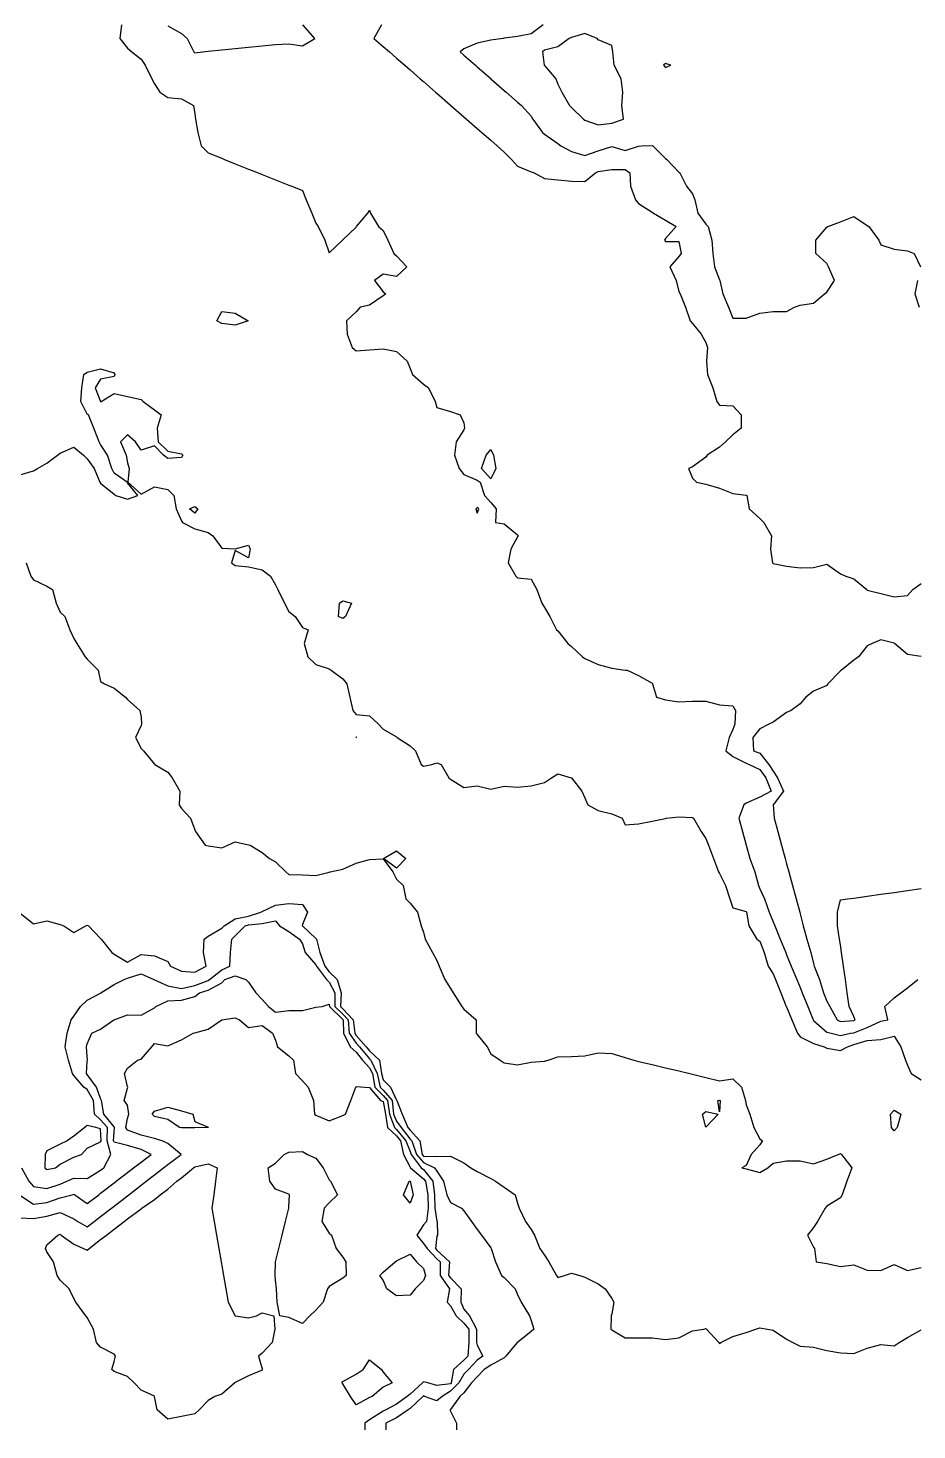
# Model space of a CAD drawing. Header units: metres. Extents: x 2681030 to 2681330, y 1246000 to 1246290.
# Drawn here: x 2681158.1 to 2681191.1, y 1246000 to 1246052.1 of the extents above; entities that cross this region are included whole.
import ezdxf

# ---------------------------------------------------------------- set-up
doc = ezdxf.new("R2010")
doc.units = ezdxf.units.M
doc.layers.add('BASIS_HOEHENLINIEN', color=8, linetype='Continuous')

msp = doc.modelspace()

# ---------------------------------------------------------------- linework, layer by layer
at = {"layer": 'BASIS_HOEHENLINIEN'}
for points in [[(2681161.522, 1246052.25, 444.5), (2681161.462, 1246051.75, 444.5), (2681161.75, 1246051.388, 444.5), (2681161.906, 1246051.25, 444.5), (2681162.25, 1246050.973, 444.5), (2681162.399, 1246050.75, 444.5), (2681162.653, 1246050.25, 444.5), (2681162.75, 1246050.066, 444.5), (2681162.954, 1246049.75, 444.5), (2681163.25, 1246049.546, 444.5), (2681163.75, 1246049.502, 444.5), (2681164.201, 1246049.25, 444.5), (2681164.25, 1246048.946, 444.5), (2681164.281, 1246048.75, 444.5), (2681164.361, 1246048.25, 444.5), (2681164.486, 1246047.75, 444.5), (2681164.75, 1246047.49, 444.5), (2681165.25, 1246047.29, 444.5), (2681165.351, 1246047.25, 444.5), (2681165.75, 1246047.091, 444.5), (2681166.25, 1246046.89, 444.5), (2681166.602, 1246046.75, 444.5), (2681166.75, 1246046.691, 444.5), (2681167.25, 1246046.491, 444.5), (2681167.75, 1246046.291, 444.5), (2681167.853, 1246046.25, 444.5), (2681168.25, 1246046.091, 444.5), (2681168.394, 1246045.75, 444.5), (2681168.6, 1246045.25, 444.5), (2681168.75, 1246044.879, 444.5), (2681168.83, 1246044.75, 444.5), (2681169.078, 1246044.25, 444.5), (2681169.25, 1246043.773, 444.5), (2681169.746, 1246044.25, 444.5), (2681169.75, 1246044.254, 444.5), (2681170.25, 1246044.734, 444.5), (2681170.266, 1246044.75, 444.5), (2681170.682, 1246045.25, 444.5), (2681170.75, 1246045.362, 444.5), (2681170.784, 1246045.25, 444.5), (2681171.079, 1246044.75, 444.5), (2681171.25, 1246044.608, 444.5), (2681171.426, 1246044.25, 444.5), (2681171.643, 1246043.75, 444.5), (2681171.75, 1246043.663, 444.5), (2681172.131, 1246043.25, 444.5), (2681171.75, 1246042.889, 444.5), (2681171.25, 1246042.98, 444.5), (2681170.936, 1246042.75, 444.5), (2681171.25, 1246042.319, 444.5), (2681171.357, 1246042.25, 444.5), (2681171.25, 1246042.174, 444.5), (2681170.75, 1246041.832, 444.5), (2681170.403, 1246041.75, 444.5), (2681170.25, 1246041.581, 444.5), (2681169.894, 1246041.25, 444.5), (2681169.92, 1246040.75, 444.5), (2681170.094, 1246040.25, 444.5), (2681170.25, 1246040.135, 444.5), (2681170.75, 1246040.163, 444.5), (2681171.25, 1246040.202, 444.5), (2681171.75, 1246040.101, 444.5), (2681172.142, 1246039.75, 444.5), (2681172.25, 1246039.475, 444.5), (2681172.342, 1246039.25, 444.5), (2681172.75, 1246038.897, 444.5), (2681172.932, 1246038.75, 444.5), (2681173.185, 1246038.25, 444.5), (2681173.25, 1246038.021, 444.5), (2681173.75, 1246037.874, 444.5), (2681174.115, 1246037.75, 444.5), (2681174.25, 1246037.45, 444.5), (2681174.274, 1246037.25, 444.5), (2681174.25, 1246037.196, 444.5), (2681173.971, 1246036.75, 444.5), (2681173.898, 1246036.25, 444.5), (2681174.08, 1246035.75, 444.5), (2681174.25, 1246035.531, 444.5), (2681174.75, 1246035.327, 444.5), (2681174.859, 1246035.25, 444.5), (2681175.021, 1246034.75, 444.5), (2681175.25, 1246034.496, 444.5), (2681175.458, 1246034.25, 444.5), (2681175.427, 1246033.75, 444.5), (2681175.75, 1246033.697, 444.5), (2681176.25, 1246033.285, 444.5), (2681176.284, 1246033.25, 444.5), (2681176.25, 1246033.21, 444.5), (2681175.994, 1246032.75, 444.5), (2681175.902, 1246032.25, 444.5), (2681176.184, 1246031.75, 444.5), (2681176.25, 1246031.689, 444.5), (2681176.75, 1246031.634, 444.5), (2681176.961, 1246031.25, 444.5), (2681177.154, 1246030.75, 444.5), (2681177.25, 1246030.588, 444.5), (2681177.446, 1246030.25, 444.5), (2681177.698, 1246029.75, 444.5), (2681177.75, 1246029.724, 444.5), (2681178.12, 1246029.25, 444.5), (2681178.25, 1246029.14, 444.5), (2681178.657, 1246028.75, 444.5), (2681178.75, 1246028.688, 444.5), (2681179.25, 1246028.471, 444.5), (2681179.75, 1246028.325, 444.5), (2681180.25, 1246028.256, 444.5), (2681180.328, 1246028.25, 444.5), (2681180.75, 1246028.063, 444.5), (2681181.25, 1246027.769, 444.5), (2681181.266, 1246027.75, 444.5), (2681181.41, 1246027.25, 444.5), (2681181.75, 1246027.158, 444.5), (2681182.25, 1246027.077, 444.5), (2681182.75, 1246027.108, 444.5), (2681183.25, 1246027.104, 444.5), (2681183.75, 1246026.966, 444.5), (2681184.25, 1246026.93, 444.5), (2681184.352, 1246026.75, 444.5), (2681184.32, 1246026.25, 444.5), (2681184.25, 1246026.053, 444.5), (2681184.111, 1246025.75, 444.5), (2681183.989, 1246025.25, 444.5), (2681184.25, 1246025.046, 444.5), (2681184.75, 1246024.801, 444.5), (2681184.856, 1246024.75, 444.5), (2681185.25, 1246024.565, 444.5), (2681185.479, 1246024.25, 444.5), (2681185.678, 1246023.75, 444.5), (2681185.25, 1246023.536, 444.5), (2681184.75, 1246023.311, 444.5), (2681184.656, 1246023.25, 444.5), (2681184.48, 1246022.75, 444.5), (2681184.615, 1246022.25, 444.5), (2681184.75, 1246021.75, 444.5), (2681184.75, 1246021.749, 444.5), (2681184.884, 1246021.25, 444.5), (2681185.069, 1246020.75, 444.5), (2681185.2, 1246020.25, 444.5), (2681185.25, 1246020.127, 444.5), (2681185.428, 1246019.75, 444.5), (2681185.608, 1246019.25, 444.5), (2681185.75, 1246018.901, 444.5), (2681185.814, 1246018.75, 444.5), (2681186.015, 1246018.25, 444.5), (2681186.219, 1246017.75, 444.5), (2681186.25, 1246017.675, 444.5), (2681186.423, 1246017.25, 444.5), (2681186.627, 1246016.75, 444.5), (2681186.75, 1246016.449, 444.5), (2681186.831, 1246016.25, 444.5), (2681187.035, 1246015.75, 444.5), (2681187.239, 1246015.25, 444.5), (2681187.25, 1246015.224, 444.5), (2681187.75, 1246014.799, 444.5), (2681187.901, 1246014.75, 444.5), (2681188.25, 1246014.665, 444.5), (2681188.626, 1246014.75, 444.5), (2681188.75, 1246014.774, 444.5), (2681189.25, 1246014.973, 444.5), (2681189.75, 1246015.203, 444.5), (2681190.008, 1246015.25, 444.5), (2681189.899, 1246015.75, 444.5), (2681190.25, 1246016.069, 444.5), (2681190.501, 1246016.25, 444.5), (2681190.75, 1246016.448, 444.5), (2681191.131, 1246016.75, 444.5)], [(2681163.25, 1246052.222, 444), (2681163.75, 1246051.938, 444), (2681163.967, 1246051.75, 444), (2681164.211, 1246051.25, 444), (2681164.25, 1246051.219, 444), (2681164.553, 1246051.25, 444), (2681164.75, 1246051.27, 444), (2681165.25, 1246051.321, 444), (2681165.75, 1246051.373, 444), (2681166.25, 1246051.424, 444), (2681166.75, 1246051.475, 444), (2681167.25, 1246051.527, 444), (2681167.75, 1246051.544, 444), (2681168.25, 1246051.477, 444), (2681168.716, 1246051.75, 444), (2681168.261, 1246052.25, 444)], [(2681171.187, 1246052.25, 444), (2681170.911, 1246051.75, 444), (2681171.25, 1246051.454, 444), (2681171.484, 1246051.25, 444), (2681171.75, 1246051.017, 444), (2681172.056, 1246050.75, 444), (2681172.25, 1246050.58, 444), (2681172.628, 1246050.25, 444), (2681172.75, 1246050.144, 444), (2681173.2, 1246049.75, 444), (2681173.25, 1246049.707, 444), (2681173.75, 1246049.27, 444), (2681173.773, 1246049.25, 444), (2681174.25, 1246048.833, 444), (2681174.345, 1246048.75, 444), (2681174.75, 1246048.396, 444), (2681174.917, 1246048.25, 444), (2681175.25, 1246047.959, 444), (2681175.489, 1246047.75, 444), (2681175.75, 1246047.522, 444), (2681176.024, 1246047.25, 444), (2681176.25, 1246046.996, 444), (2681176.75, 1246046.791, 444), (2681176.863, 1246046.75, 444), (2681177.25, 1246046.54, 444), (2681177.75, 1246046.485, 444), (2681178.25, 1246046.438, 444), (2681178.75, 1246046.434, 444), (2681179.146, 1246046.75, 444), (2681179.25, 1246046.798, 444), (2681179.75, 1246046.869, 444), (2681180.25, 1246046.871, 444), (2681180.423, 1246046.75, 444), (2681180.452, 1246046.25, 444), (2681180.627, 1246045.75, 444), (2681180.75, 1246045.607, 444), (2681181.25, 1246045.29, 444), (2681181.3, 1246045.25, 444), (2681181.75, 1246044.995, 444), (2681182.15, 1246044.75, 444), (2681181.75, 1246044.306, 444), (2681181.714, 1246044.25, 444), (2681181.75, 1246044.194, 444), (2681182.25, 1246044.201, 444), (2681182.327, 1246043.75, 444), (2681182.25, 1246043.637, 444), (2681181.906, 1246043.25, 444), (2681182.141, 1246042.75, 444), (2681182.25, 1246042.341, 444), (2681182.29, 1246042.25, 444), (2681182.487, 1246041.75, 444), (2681182.668, 1246041.25, 444), (2681182.75, 1246041.142, 444), (2681183.069, 1246040.75, 444), (2681183.25, 1246040.442, 444), (2681183.315, 1246040.25, 444), (2681183.269, 1246039.75, 444), (2681183.313, 1246039.25, 444), (2681183.506, 1246038.75, 444), (2681183.661, 1246038.25, 444), (2681183.75, 1246038.108, 444), (2681184.25, 1246038.091, 444), (2681184.566, 1246037.75, 444), (2681184.565, 1246037.25, 444), (2681184.25, 1246037.013, 444), (2681183.975, 1246036.75, 444), (2681183.75, 1246036.543, 444), (2681183.299, 1246036.25, 444), (2681183.25, 1246036.177, 444), (2681182.75, 1246035.813, 444), (2681182.608, 1246035.75, 444), (2681182.75, 1246035.397, 444), (2681182.9, 1246035.25, 444), (2681183.25, 1246035.171, 444), (2681183.75, 1246035.018, 444), (2681184.25, 1246034.821, 444), (2681184.75, 1246034.764, 444), (2681184.768, 1246034.75, 444), (2681184.863, 1246034.25, 444), (2681185.25, 1246033.894, 444), (2681185.403, 1246033.75, 444), (2681185.689, 1246033.25, 444), (2681185.653, 1246032.75, 444), (2681185.725, 1246032.25, 444), (2681185.75, 1246032.223, 444), (2681186.25, 1246032.119, 444), (2681186.75, 1246032.058, 444), (2681187.25, 1246032.073, 444), (2681187.75, 1246032.194, 444), (2681188.25, 1246031.835, 444), (2681188.449, 1246031.75, 444), (2681188.75, 1246031.646, 444), (2681189.234, 1246031.25, 444), (2681189.25, 1246031.235, 444), (2681189.75, 1246031.111, 444), (2681190.25, 1246030.98, 444), (2681190.75, 1246031.038, 444), (2681190.947, 1246031.25, 444), (2681191.25, 1246031.474, 444)], [(2681177.204, 1246052.25, 443.5), (2681176.75, 1246051.919, 443.5), (2681176.25, 1246051.821, 443.5), (2681175.75, 1246051.755, 443.5), (2681175.712, 1246051.75, 443.5), (2681175.25, 1246051.688, 443.5), (2681174.75, 1246051.577, 443.5), (2681174.25, 1246051.357, 443.5), (2681174.11, 1246051.25, 443.5), (2681174.25, 1246051.128, 443.5), (2681174.682, 1246050.75, 443.5), (2681174.75, 1246050.691, 443.5), (2681175.25, 1246050.254, 443.5), (2681175.254, 1246050.25, 443.5), (2681175.75, 1246049.817, 443.5), (2681175.827, 1246049.75, 443.5), (2681176.25, 1246049.38, 443.5), (2681176.393, 1246049.25, 443.5), (2681176.75, 1246048.861, 443.5), (2681176.814, 1246048.75, 443.5), (2681177.174, 1246048.25, 443.5), (2681177.25, 1246048.19, 443.5), (2681177.75, 1246047.847, 443.5), (2681177.851, 1246047.75, 443.5), (2681178.25, 1246047.541, 443.5), (2681178.75, 1246047.397, 443.5), (2681179.25, 1246047.564, 443.5), (2681179.75, 1246047.732, 443.5), (2681180.25, 1246047.584, 443.5), (2681180.75, 1246047.74, 443.5), (2681180.856, 1246047.75, 443.5), (2681181.25, 1246047.773, 443.5), (2681181.277, 1246047.75, 443.5), (2681181.75, 1246047.288, 443.5), (2681181.798, 1246047.25, 443.5), (2681182.25, 1246046.778, 443.5), (2681182.277, 1246046.75, 443.5), (2681182.533, 1246046.25, 443.5), (2681182.75, 1246045.969, 443.5), (2681182.836, 1246045.75, 443.5), (2681182.944, 1246045.25, 443.5), (2681183.25, 1246044.837, 443.5), (2681183.34, 1246044.75, 443.5), (2681183.472, 1246044.25, 443.5), (2681183.509, 1246043.75, 443.5), (2681183.572, 1246043.25, 443.5), (2681183.75, 1246042.766, 443.5), (2681183.768, 1246042.75, 443.5), (2681183.881, 1246042.25, 443.5), (2681184.092, 1246041.75, 443.5), (2681184.25, 1246041.351, 443.5), (2681184.75, 1246041.342, 443.5), (2681185.25, 1246041.537, 443.5), (2681185.75, 1246041.59, 443.5), (2681186.25, 1246041.597, 443.5), (2681186.539, 1246041.75, 443.5), (2681186.75, 1246041.833, 443.5), (2681187.25, 1246041.904, 443.5), (2681187.661, 1246042.25, 443.5), (2681187.75, 1246042.311, 443.5), (2681188.026, 1246042.75, 443.5), (2681187.809, 1246043.25, 443.5), (2681187.75, 1246043.377, 443.5), (2681187.335, 1246043.75, 443.5), (2681187.331, 1246044.25, 443.5), (2681187.75, 1246044.735, 443.5), (2681187.779, 1246044.75, 443.5), (2681188.25, 1246044.923, 443.5), (2681188.75, 1246045.131, 443.5), (2681189.25, 1246044.79, 443.5), (2681189.313, 1246044.75, 443.5), (2681189.684, 1246044.25, 443.5), (2681189.75, 1246044.068, 443.5), (2681190.25, 1246043.909, 443.5), (2681190.75, 1246043.85, 443.5), (2681190.992, 1246043.75, 443.5), (2681191.222, 1246043.25, 443.5)], [(2681179.75, 1246048.599, 443), (2681180.192, 1246048.75, 443), (2681180.121, 1246049.25, 443), (2681180.168, 1246049.75, 443), (2681180.101, 1246050.25, 443), (2681179.842, 1246050.75, 443), (2681179.788, 1246051.25, 443), (2681179.75, 1246051.486, 443), (2681179.25, 1246051.699, 443), (2681179.205, 1246051.75, 443), (2681178.75, 1246051.936, 443), (2681178.25, 1246051.777, 443), (2681178.164, 1246051.75, 443), (2681177.75, 1246051.436, 443), (2681177.25, 1246051.311, 443), (2681177.18, 1246051.25, 443), (2681177.243, 1246050.75, 443), (2681177.25, 1246050.742, 443), (2681177.677, 1246050.25, 443), (2681177.75, 1246050.053, 443), (2681177.896, 1246049.75, 443), (2681178.181, 1246049.25, 443), (2681178.25, 1246049.174, 443), (2681178.695, 1246048.75, 443), (2681178.75, 1246048.703, 443), (2681179.25, 1246048.534, 443), (2681179.75, 1246048.599, 443)], [(2681181.75, 1246050.665, 443), (2681181.944, 1246050.75, 443), (2681181.75, 1246050.816, 443), (2681181.679, 1246050.75, 443), (2681181.75, 1246050.665, 443)], [(2681191.115, 1246042.75, 443.5), (2681191.012, 1246042.25, 443.5), (2681191.173, 1246041.75, 443.5)], [(2681166.231, 1246041.25, 445), (2681165.75, 1246041.081, 445), (2681165.25, 1246041.151, 445), (2681165.067, 1246041.25, 445), (2681165.25, 1246041.598, 445), (2681165.75, 1246041.53, 445), (2681166.231, 1246041.25, 445)], [(2681157.75, 1246035.525, 445), (2681158.25, 1246035.667, 445), (2681158.401, 1246035.75, 445), (2681158.75, 1246035.959, 445), (2681159.143, 1246036.25, 445), (2681159.25, 1246036.321, 445), (2681159.75, 1246036.548, 445), (2681160.118, 1246036.25, 445), (2681160.25, 1246036.116, 445), (2681160.508, 1246035.75, 445), (2681160.716, 1246035.25, 445), (2681160.75, 1246035.205, 445), (2681161.25, 1246034.799, 445), (2681161.319, 1246034.75, 445), (2681161.75, 1246034.617, 445), (2681162.126, 1246034.75, 445), (2681161.75, 1246035.226, 445), (2681161.734, 1246035.25, 445), (2681161.25, 1246035.581, 445), (2681161.171, 1246035.75, 445), (2681161.001, 1246036.25, 445), (2681160.75, 1246036.65, 445), (2681160.699, 1246036.75, 445), (2681160.493, 1246037.25, 445), (2681160.303, 1246037.75, 445), (2681160.25, 1246037.777, 445), (2681160.014, 1246038.25, 445), (2681160.054, 1246038.75, 445), (2681160.122, 1246039.25, 445), (2681160.25, 1246039.341, 445), (2681160.75, 1246039.461, 445), (2681161.25, 1246039.309, 445), (2681161.272, 1246039.25, 445), (2681161.25, 1246039.173, 445), (2681160.75, 1246039.076, 445), (2681160.542, 1246038.75, 445), (2681160.743, 1246038.25, 445), (2681160.75, 1246038.236, 445), (2681160.767, 1246038.25, 445), (2681161.25, 1246038.54, 445), (2681161.75, 1246038.431, 445), (2681162.25, 1246038.325, 445), (2681162.327, 1246038.25, 445), (2681162.75, 1246037.942, 445), (2681162.994, 1246037.75, 445), (2681162.845, 1246037.25, 445), (2681162.893, 1246036.75, 445), (2681163.25, 1246036.402, 445), (2681163.75, 1246036.298, 445), (2681163.808, 1246036.25, 445), (2681163.75, 1246036.169, 445), (2681163.25, 1246036.126, 445), (2681163.086, 1246036.25, 445), (2681162.75, 1246036.596, 445), (2681162.25, 1246036.432, 445), (2681162.05, 1246036.75, 445), (2681161.75, 1246037.009, 445), (2681161.482, 1246036.75, 445), (2681161.697, 1246036.25, 445), (2681161.75, 1246035.97, 445), (2681161.813, 1246035.75, 445), (2681161.759, 1246035.25, 445), (2681162.25, 1246034.803, 445), (2681162.75, 1246035.068, 445), (2681163.25, 1246034.973, 445), (2681163.474, 1246034.75, 445), (2681163.551, 1246034.25, 445), (2681163.75, 1246033.813, 445), (2681163.793, 1246033.75, 445), (2681164.25, 1246033.511, 445), (2681164.75, 1246033.37, 445), (2681164.926, 1246033.25, 445), (2681165.25, 1246032.792, 445), (2681165.75, 1246032.765, 445), (2681166.25, 1246032.9, 445), (2681166.308, 1246032.75, 445), (2681166.25, 1246032.439, 445), (2681165.75, 1246032.71, 445), (2681165.618, 1246032.25, 445), (2681165.75, 1246032.153, 445), (2681166.25, 1246032.099, 445), (2681166.75, 1246031.987, 445), (2681167.069, 1246031.75, 445), (2681167.25, 1246031.429, 445), (2681167.331, 1246031.25, 445), (2681167.579, 1246030.75, 445), (2681167.75, 1246030.437, 445), (2681167.98, 1246030.25, 445), (2681168.25, 1246029.842, 445), (2681168.463, 1246029.75, 445), (2681168.312, 1246029.25, 445), (2681168.454, 1246028.75, 445), (2681168.75, 1246028.466, 445), (2681169.25, 1246028.308, 445), (2681169.322, 1246028.25, 445), (2681169.75, 1246027.928, 445), (2681169.901, 1246027.75, 445), (2681170.014, 1246027.25, 445), (2681170.123, 1246026.75, 445), (2681170.25, 1246026.602, 445), (2681170.75, 1246026.552, 445), (2681171.073, 1246026.25, 445), (2681171.25, 1246026.057, 445), (2681171.75, 1246025.779, 445), (2681171.776, 1246025.75, 445), (2681172.25, 1246025.437, 445), (2681172.455, 1246025.25, 445), (2681172.67, 1246024.75, 445), (2681172.75, 1246024.683, 445), (2681173.064, 1246024.75, 445), (2681173.25, 1246024.81, 445), (2681173.41, 1246024.75, 445), (2681173.694, 1246024.25, 445), (2681173.75, 1246024.199, 445), (2681174.25, 1246023.887, 445), (2681174.75, 1246023.953, 445), (2681175.25, 1246023.831, 445), (2681175.75, 1246023.942, 445), (2681176.25, 1246023.906, 445), (2681176.75, 1246023.953, 445), (2681177.25, 1246024.075, 445), (2681177.51, 1246024.25, 445), (2681177.75, 1246024.397, 445), (2681178.247, 1246024.25, 445), (2681178.25, 1246024.247, 445), (2681178.635, 1246023.75, 445), (2681178.75, 1246023.508, 445), (2681178.862, 1246023.25, 445), (2681179.25, 1246023.031, 445), (2681179.75, 1246022.917, 445), (2681180.136, 1246022.75, 445), (2681180.25, 1246022.507, 445), (2681180.75, 1246022.536, 445), (2681181.25, 1246022.64, 445), (2681181.75, 1246022.745, 445), (2681181.772, 1246022.75, 445), (2681182.25, 1246022.799, 445), (2681182.75, 1246022.774, 445), (2681182.788, 1246022.75, 445), (2681183.074, 1246022.25, 445), (2681183.25, 1246022.001, 445), (2681183.346, 1246021.75, 445), (2681183.537, 1246021.25, 445), (2681183.722, 1246020.75, 445), (2681183.75, 1246020.695, 445), (2681183.976, 1246020.25, 445), (2681184.137, 1246019.75, 445), (2681184.25, 1246019.417, 445), (2681184.75, 1246019.286, 445), (2681184.762, 1246019.25, 445), (2681184.849, 1246018.75, 445), (2681185.145, 1246018.25, 445), (2681185.25, 1246018.176, 445), (2681185.414, 1246017.75, 445), (2681185.565, 1246017.25, 445), (2681185.75, 1246016.957, 445), (2681185.835, 1246016.75, 445), (2681186.038, 1246016.25, 445), (2681186.239, 1246015.75, 445), (2681186.25, 1246015.731, 445), (2681186.446, 1246015.25, 445), (2681186.65, 1246014.75, 445), (2681186.75, 1246014.621, 445), (2681187.25, 1246014.373, 445), (2681187.643, 1246014.25, 445), (2681187.75, 1246014.202, 445), (2681188.25, 1246014.117, 445), (2681188.508, 1246014.25, 445), (2681188.75, 1246014.337, 445), (2681189.25, 1246014.478, 445), (2681189.75, 1246014.52, 445), (2681190.25, 1246014.642, 445), (2681190.493, 1246014.25, 445), (2681190.666, 1246013.75, 445), (2681190.75, 1246013.564, 445), (2681190.881, 1246013.25, 445), (2681191.25, 1246013.022, 445)], [(2681175.442, 1246035.75, 444.5), (2681175.25, 1246035.367, 444.5), (2681174.909, 1246035.75, 444.5), (2681175.079, 1246036.25, 444.5), (2681175.25, 1246036.463, 444.5), (2681175.356, 1246036.25, 444.5), (2681175.442, 1246035.75, 444.5)], [(2681164.366, 1246034.25, 445), (2681164.25, 1246034.097, 445), (2681164.049, 1246034.25, 445), (2681164.25, 1246034.347, 445), (2681164.366, 1246034.25, 445)], [(2681174.75, 1246034.093, 444.5), (2681174.809, 1246034.25, 444.5), (2681174.75, 1246034.299, 444.5), (2681174.693, 1246034.25, 444.5), (2681174.75, 1246034.093, 444.5)], [(2681157.985, 1246032.25, 445.5), (2681158.148, 1246031.75, 445.5), (2681158.25, 1246031.617, 445.5), (2681158.75, 1246031.384, 445.5), (2681158.963, 1246031.25, 445.5), (2681159.101, 1246030.75, 445.5), (2681159.25, 1246030.416, 445.5), (2681159.423, 1246030.25, 445.5), (2681159.601, 1246029.75, 445.5), (2681159.75, 1246029.431, 445.5), (2681159.87, 1246029.25, 445.5), (2681160.168, 1246028.75, 445.5), (2681160.25, 1246028.66, 445.5), (2681160.656, 1246028.25, 445.5), (2681160.75, 1246027.832, 445.5), (2681160.897, 1246027.75, 445.5), (2681161.25, 1246027.58, 445.5), (2681161.671, 1246027.25, 445.5), (2681161.75, 1246027.164, 445.5), (2681162.21, 1246026.75, 445.5), (2681162.25, 1246026.505, 445.5), (2681162.268, 1246026.25, 445.5), (2681162.25, 1246026.192, 445.5), (2681162.04, 1246025.75, 445.5), (2681162.25, 1246025.344, 445.5), (2681162.341, 1246025.25, 445.5), (2681162.75, 1246024.758, 445.5), (2681162.761, 1246024.75, 445.5), (2681163.25, 1246024.464, 445.5), (2681163.403, 1246024.25, 445.5), (2681163.695, 1246023.75, 445.5), (2681163.667, 1246023.25, 445.5), (2681163.75, 1246023.111, 445.5), (2681164.088, 1246022.75, 445.5), (2681164.25, 1246022.319, 445.5), (2681164.271, 1246022.25, 445.5), (2681164.641, 1246021.75, 445.5), (2681164.75, 1246021.721, 445.5), (2681165.25, 1246021.653, 445.5), (2681165.474, 1246021.75, 445.5), (2681165.75, 1246021.87, 445.5), (2681166.25, 1246021.761, 445.5), (2681166.303, 1246021.75, 445.5), (2681166.75, 1246021.475, 445.5), (2681167.022, 1246021.25, 445.5), (2681167.25, 1246021.127, 445.5), (2681167.636, 1246020.75, 445.5), (2681167.75, 1246020.657, 445.5), (2681168.25, 1246020.641, 445.5), (2681168.75, 1246020.617, 445.5), (2681169.25, 1246020.742, 445.5), (2681169.283, 1246020.75, 445.5), (2681169.75, 1246020.852, 445.5), (2681170.25, 1246021.079, 445.5), (2681170.75, 1246021.218, 445.5), (2681171.25, 1246021.234, 445.5), (2681171.608, 1246020.75, 445.5), (2681171.75, 1246020.485, 445.5), (2681171.997, 1246020.25, 445.5), (2681172.091, 1246019.75, 445.5), (2681172.25, 1246019.589, 445.5), (2681172.529, 1246019.25, 445.5), (2681172.662, 1246018.75, 445.5), (2681172.75, 1246018.508, 445.5), (2681172.811, 1246018.25, 445.5), (2681173.085, 1246017.75, 445.5), (2681173.25, 1246017.459, 445.5), (2681173.334, 1246017.25, 445.5), (2681173.546, 1246016.75, 445.5), (2681173.75, 1246016.42, 445.5), (2681173.858, 1246016.25, 445.5), (2681174.174, 1246015.75, 445.5), (2681174.25, 1246015.643, 445.5), (2681174.709, 1246015.25, 445.5), (2681174.705, 1246014.75, 445.5), (2681174.75, 1246014.706, 445.5), (2681175.119, 1246014.25, 445.5), (2681175.25, 1246013.987, 445.5), (2681175.606, 1246013.75, 445.5), (2681175.75, 1246013.659, 445.5), (2681176.25, 1246013.577, 445.5), (2681176.75, 1246013.678, 445.5), (2681177.25, 1246013.72, 445.5), (2681177.388, 1246013.75, 445.5), (2681177.75, 1246013.87, 445.5), (2681178.25, 1246013.887, 445.5), (2681178.75, 1246013.918, 445.5), (2681179.25, 1246014.025, 445.5), (2681179.75, 1246013.995, 445.5), (2681180.25, 1246013.857, 445.5), (2681180.572, 1246013.75, 445.5), (2681180.75, 1246013.707, 445.5), (2681181.25, 1246013.588, 445.5), (2681181.75, 1246013.468, 445.5), (2681182.25, 1246013.35, 445.5), (2681182.658, 1246013.25, 445.5), (2681182.75, 1246013.228, 445.5), (2681183.25, 1246013.108, 445.5), (2681183.75, 1246012.988, 445.5), (2681184.25, 1246013.055, 445.5), (2681184.573, 1246012.75, 445.5), (2681184.721, 1246012.25, 445.5), (2681184.75, 1246012.089, 445.5), (2681184.889, 1246011.75, 445.5), (2681185.028, 1246011.25, 445.5), (2681185.25, 1246010.829, 445.5), (2681185.353, 1246010.75, 445.5), (2681185.25, 1246010.598, 445.5), (2681184.937, 1246010.25, 445.5), (2681184.75, 1246009.835, 445.5), (2681184.583, 1246009.75, 445.5), (2681184.75, 1246009.712, 445.5), (2681185.25, 1246009.569, 445.5), (2681185.549, 1246009.75, 445.5), (2681185.75, 1246009.923, 445.5), (2681186.25, 1246010.008, 445.5), (2681186.75, 1246010.012, 445.5), (2681187.25, 1246009.896, 445.5), (2681187.75, 1246010.072, 445.5), (2681188.173, 1246010.25, 445.5), (2681188.25, 1246010.282, 445.5), (2681188.296, 1246010.25, 445.5), (2681188.673, 1246009.75, 445.5), (2681188.491, 1246009.25, 445.5), (2681188.311, 1246008.75, 445.5), (2681188.25, 1246008.637, 445.5), (2681187.75, 1246008.328, 445.5), (2681187.679, 1246008.25, 445.5), (2681187.402, 1246007.75, 445.5), (2681187.25, 1246007.529, 445.5), (2681187.033, 1246007.25, 445.5), (2681187.25, 1246006.803, 445.5), (2681187.293, 1246006.75, 445.5), (2681187.346, 1246006.25, 445.5), (2681187.75, 1246006.188, 445.5), (2681188.25, 1246006.082, 445.5), (2681188.75, 1246006.136, 445.5), (2681189.25, 1246005.941, 445.5), (2681189.75, 1246005.929, 445.5), (2681190.25, 1246006.154, 445.5), (2681190.75, 1246005.929, 445.5), (2681191.25, 1246006.046, 445.5)], [(2681169.852, 1246030.25, 445), (2681169.75, 1246030.18, 445), (2681169.593, 1246030.25, 445), (2681169.631, 1246030.75, 445), (2681169.75, 1246030.837, 445), (2681170.069, 1246030.75, 445), (2681169.852, 1246030.25, 445)], [(2681191.25, 1246028.758, 444), (2681190.75, 1246028.84, 444), (2681190.259, 1246029.25, 444), (2681190.25, 1246029.26, 444), (2681189.75, 1246029.385, 444), (2681189.437, 1246029.25, 444), (2681189.25, 1246029.159, 444), (2681188.92, 1246028.75, 444), (2681188.75, 1246028.63, 444), (2681188.288, 1246028.25, 444), (2681188.25, 1246028.232, 444), (2681187.779, 1246027.75, 444), (2681187.75, 1246027.686, 444), (2681187.25, 1246027.478, 444), (2681186.96, 1246027.25, 444), (2681186.75, 1246027, 444), (2681186.425, 1246026.75, 444), (2681186.25, 1246026.677, 444), (2681185.75, 1246026.325, 444), (2681185.591, 1246026.25, 444), (2681185.25, 1246026.072, 444), (2681184.993, 1246025.75, 444), (2681185.025, 1246025.25, 444), (2681185.25, 1246025.169, 444), (2681185.593, 1246024.75, 444), (2681185.75, 1246024.494, 444), (2681185.913, 1246024.25, 444), (2681186.13, 1246023.75, 444), (2681185.754, 1246023.25, 444), (2681185.793, 1246022.75, 444), (2681185.927, 1246022.25, 444), (2681186.062, 1246021.75, 444), (2681186.197, 1246021.25, 444), (2681186.25, 1246021.054, 444), (2681186.332, 1246020.75, 444), (2681186.467, 1246020.25, 444), (2681186.602, 1246019.75, 444), (2681186.736, 1246019.25, 444), (2681186.75, 1246019.2, 444), (2681186.871, 1246018.75, 444), (2681187.006, 1246018.25, 444), (2681187.15, 1246017.75, 444), (2681187.25, 1246017.345, 444), (2681187.276, 1246017.25, 444), (2681187.477, 1246016.75, 444), (2681187.626, 1246016.25, 444), (2681187.75, 1246015.944, 444), (2681187.861, 1246015.75, 444), (2681188.135, 1246015.25, 444), (2681188.25, 1246015.194, 444), (2681188.75, 1246015.223, 444)], [(2681170.25, 1246025.734, 445), (2681170.256, 1246025.75, 445), (2681170.25, 1246025.776, 445), (2681170.244, 1246025.75, 445), (2681170.25, 1246025.734, 445)], [(2681172.097, 1246021.25, 445.5), (2681171.75, 1246020.896, 445.5), (2681171.267, 1246021.25, 445.5), (2681171.75, 1246021.537, 445.5), (2681172.097, 1246021.25, 445.5)], [(2681188.75, 1246015.223, 444), (2681188.802, 1246015.25, 444), (2681188.75, 1246015.374, 444), (2681188.578, 1246015.75, 444), (2681188.506, 1246016.25, 444), (2681188.435, 1246016.75, 444), (2681188.363, 1246017.25, 444), (2681188.295, 1246017.75, 444), (2681188.25, 1246018.037, 444), (2681188.219, 1246018.25, 444), (2681188.148, 1246018.75, 444), (2681188.137, 1246019.25, 444), (2681188.25, 1246019.713, 444), (2681188.519, 1246019.75, 444), (2681188.75, 1246019.782, 444), (2681189.25, 1246019.852, 444), (2681189.75, 1246019.921, 444), (2681190.25, 1246019.991, 444), (2681190.75, 1246020.06, 444), (2681191.25, 1246020.14, 444)], [(2681157.75, 1246019.23, 446), (2681158.25, 1246018.817, 446), (2681158.75, 1246018.929, 446), (2681159.25, 1246018.799, 446), (2681159.381, 1246018.75, 446), (2681159.75, 1246018.504, 446), (2681160.2, 1246018.75, 446), (2681160.25, 1246018.767, 446), (2681160.295, 1246018.75, 446), (2681160.75, 1246018.272, 446), (2681160.771, 1246018.25, 446), (2681161.171, 1246017.75, 446), (2681161.25, 1246017.696, 446), (2681161.75, 1246017.402, 446), (2681162.25, 1246017.677, 446), (2681162.75, 1246017.628, 446), (2681163.25, 1246017.418, 446), (2681163.341, 1246017.25, 446), (2681163.75, 1246017.06, 446), (2681164.25, 1246017.023, 446), (2681164.674, 1246017.25, 446), (2681164.568, 1246017.75, 446), (2681164.598, 1246018.25, 446), (2681164.75, 1246018.365, 446), (2681165.25, 1246018.655, 446), (2681165.344, 1246018.75, 446), (2681165.75, 1246019.004, 446), (2681166.25, 1246019.105, 446), (2681166.702, 1246019.25, 446), (2681166.75, 1246019.279, 446), (2681167.25, 1246019.517, 446), (2681167.75, 1246019.58, 446), (2681168.25, 1246019.539, 446), (2681168.444, 1246019.25, 446), (2681168.25, 1246018.793, 446), (2681168.24, 1246018.75, 446), (2681168.25, 1246018.742, 446), (2681168.75, 1246018.277, 446), (2681168.773, 1246018.25, 446), (2681168.894, 1246017.75, 446), (2681169.078, 1246017.25, 446), (2681169.25, 1246017.039, 446), (2681169.542, 1246016.75, 446), (2681169.691, 1246016.25, 446), (2681169.662, 1246015.75, 446), (2681169.75, 1246015.664, 446), (2681170.142, 1246015.25, 446), (2681170.194, 1246014.75, 446), (2681170.25, 1246014.673, 446), (2681170.626, 1246014.25, 446), (2681170.75, 1246014.101, 446), (2681171.116, 1246013.75, 446), (2681171.188, 1246013.25, 446), (2681171.25, 1246013.018, 446), (2681171.527, 1246012.75, 446), (2681171.75, 1246012.261, 446), (2681171.762, 1246012.25, 446), (2681171.955, 1246011.75, 446), (2681172.171, 1246011.25, 446), (2681172.25, 1246011.145, 446), (2681172.62, 1246010.75, 446), (2681172.698, 1246010.25, 446), (2681172.75, 1246010.188, 446), (2681173.25, 1246010.174, 446), (2681173.75, 1246010.179, 446), (2681174.25, 1246009.929, 446), (2681174.51, 1246009.75, 446), (2681174.75, 1246009.612, 446), (2681175.25, 1246009.354, 446), (2681175.428, 1246009.25, 446), (2681175.75, 1246009.03, 446), (2681176.158, 1246008.75, 446), (2681176.25, 1246008.44, 446), (2681176.305, 1246008.25, 446), (2681176.541, 1246007.75, 446), (2681176.75, 1246007.457, 446), (2681176.882, 1246007.25, 446), (2681177.077, 1246006.75, 446), (2681177.25, 1246006.499, 446), (2681177.414, 1246006.25, 446), (2681177.7, 1246005.75, 446), (2681177.75, 1246005.669, 446), (2681177.998, 1246005.75, 446), (2681178.25, 1246005.834, 446), (2681178.566, 1246005.75, 446), (2681178.75, 1246005.683, 446), (2681179.25, 1246005.438, 446), (2681179.511, 1246005.25, 446), (2681179.75, 1246004.885, 446), (2681179.824, 1246004.75, 446), (2681179.75, 1246004.316, 446), (2681179.734, 1246004.25, 446), (2681179.714, 1246003.75, 446), (2681179.75, 1246003.723, 446), (2681180.25, 1246003.427, 446), (2681180.75, 1246003.431, 446), (2681181.25, 1246003.431, 446), (2681181.75, 1246003.36, 446), (2681182.25, 1246003.423, 446), (2681182.75, 1246003.681, 446), (2681183.169, 1246003.75, 446), (2681183.25, 1246003.768, 446), (2681183.273, 1246003.75, 446), (2681183.734, 1246003.25, 446), (2681183.75, 1246003.22, 446), (2681183.808, 1246003.25, 446), (2681184.25, 1246003.481, 446), (2681184.75, 1246003.62, 446), (2681185.102, 1246003.75, 446), (2681185.25, 1246003.794, 446), (2681185.541, 1246003.75, 446), (2681185.75, 1246003.711, 446), (2681186.25, 1246003.374, 446), (2681186.485, 1246003.25, 446), (2681186.75, 1246003.113, 446), (2681187.25, 1246003.085, 446), (2681187.75, 1246002.957, 446), (2681188.25, 1246002.871, 446), (2681188.75, 1246002.847, 446), (2681189.25, 1246003.04, 446), (2681189.75, 1246003.173, 446), (2681190.25, 1246003.129, 446), (2681190.432, 1246003.25, 446), (2681190.75, 1246003.441, 446), (2681191.25, 1246003.724, 446)], [(2681157.81, 1246009.75, 446.5), (2681158.076, 1246009.25, 446.5), (2681158.25, 1246009.056, 446.5), (2681158.75, 1246008.984, 446.5), (2681159.25, 1246009.137, 446.5), (2681159.497, 1246009.25, 446.5), (2681159.75, 1246009.365, 446.5), (2681160.25, 1246009.352, 446.5), (2681160.75, 1246009.662, 446.5), (2681160.863, 1246009.75, 446.5), (2681161.134, 1246010.25, 446.5), (2681160.998, 1246010.75, 446.5), (2681161.005, 1246011.25, 446.5), (2681160.75, 1246011.536, 446.5), (2681160.527, 1246011.75, 446.5), (2681160.48, 1246012.25, 446.5), (2681160.25, 1246012.66, 446.5), (2681160.119, 1246012.75, 446.5), (2681159.75, 1246013.187, 446.5), (2681159.704, 1246013.25, 446.5), (2681159.553, 1246013.75, 446.5), (2681159.434, 1246014.25, 446.5), (2681159.5, 1246014.75, 446.5), (2681159.656, 1246015.25, 446.5), (2681159.75, 1246015.393, 446.5), (2681160.006, 1246015.75, 446.5), (2681160.25, 1246015.979, 446.5), (2681160.75, 1246016.246, 446.5), (2681160.753, 1246016.25, 446.5), (2681161.25, 1246016.572, 446.5), (2681161.628, 1246016.75, 446.5), (2681161.75, 1246016.804, 446.5), (2681162.25, 1246016.965, 446.5), (2681162.73, 1246016.75, 446.5), (2681162.75, 1246016.738, 446.5), (2681163.25, 1246016.511, 446.5), (2681163.75, 1246016.422, 446.5), (2681164.25, 1246016.524, 446.5), (2681164.75, 1246016.714, 446.5), (2681164.799, 1246016.75, 446.5), (2681165.25, 1246017.11, 446.5), (2681165.552, 1246017.25, 446.5), (2681165.58, 1246017.75, 446.5), (2681165.627, 1246018.25, 446.5), (2681165.75, 1246018.375, 446.5), (2681166.126, 1246018.75, 446.5), (2681166.25, 1246018.789, 446.5), (2681166.75, 1246018.833, 446.5), (2681167.25, 1246018.932, 446.5), (2681167.403, 1246018.75, 446.5), (2681167.75, 1246018.536, 446.5), (2681168.148, 1246018.25, 446.5), (2681168.25, 1246018.082, 446.5), (2681168.353, 1246017.75, 446.5), (2681168.75, 1246017.299, 446.5), (2681168.776, 1246017.25, 446.5), (2681169.147, 1246016.75, 446.5), (2681169.25, 1246016.652, 446.5), (2681169.459, 1246016.25, 446.5), (2681169.458, 1246015.75, 446.5), (2681169.75, 1246015.465, 446.5), (2681169.953, 1246015.25, 446.5), (2681169.987, 1246014.75, 446.5), (2681170.25, 1246014.387, 446.5), (2681170.371, 1246014.25, 446.5), (2681170.75, 1246013.796, 446.5), (2681170.798, 1246013.75, 446.5), (2681171.024, 1246013.25, 446.5), (2681171.14, 1246012.75, 446.5), (2681171.25, 1246012.639, 446.5), (2681171.582, 1246012.25, 446.5), (2681171.635, 1246011.75, 446.5), (2681171.75, 1246011.487, 446.5), (2681171.922, 1246011.25, 446.5), (2681172.25, 1246010.817, 446.5), (2681172.313, 1246010.75, 446.5), (2681172.495, 1246010.25, 446.5), (2681172.75, 1246009.945, 446.5), (2681173.164, 1246009.75, 446.5), (2681173.25, 1246009.618, 446.5), (2681173.493, 1246009.25, 446.5), (2681173.617, 1246008.75, 446.5), (2681173.75, 1246008.463, 446.5), (2681174.16, 1246008.25, 446.5), (2681174.25, 1246008.143, 446.5), (2681174.537, 1246007.75, 446.5), (2681174.75, 1246007.458, 446.5), (2681174.902, 1246007.25, 446.5), (2681175.25, 1246006.773, 446.5), (2681175.265, 1246006.75, 446.5), (2681175.433, 1246006.25, 446.5), (2681175.653, 1246005.75, 446.5), (2681175.75, 1246005.666, 446.5), (2681176.159, 1246005.25, 446.5), (2681176.25, 1246005.039, 446.5), (2681176.387, 1246004.75, 446.5), (2681176.695, 1246004.25, 446.5), (2681176.75, 1246004.07, 446.5), (2681176.856, 1246003.75, 446.5), (2681176.75, 1246003.661, 446.5), (2681176.25, 1246003.258, 446.5), (2681176.237, 1246003.25, 446.5), (2681175.809, 1246002.75, 446.5), (2681175.75, 1246002.686, 446.5), (2681175.25, 1246002.413, 446.5), (2681175.006, 1246002.25, 446.5), (2681174.75, 1246001.98, 446.5), (2681174.535, 1246001.75, 446.5), (2681174.25, 1246001.376, 446.5), (2681174.097, 1246001.25, 446.5), (2681173.75, 1246000.76, 446.5), (2681173.727, 1246000.75, 446.5), (2681173.75, 1246000.698, 446.5), (2681173.973, 1246000.25, 446.5), (2681173.973, 1246000, 446.5)], [(2681157.75, 1246008.73, 447), (2681158.25, 1246008.398, 447), (2681158.75, 1246008.46, 447), (2681159.25, 1246008.629, 447), (2681159.688, 1246008.75, 447), (2681159.75, 1246008.771, 447), (2681159.794, 1246008.75, 447), (2681160.25, 1246008.425, 447), (2681160.678, 1246008.75, 447), (2681160.75, 1246008.801, 447), (2681161.25, 1246009.188, 447), (2681161.331, 1246009.25, 447), (2681161.75, 1246009.574, 447), (2681161.977, 1246009.75, 447), (2681162.25, 1246009.961, 447), (2681162.624, 1246010.25, 447), (2681162.25, 1246010.429, 447), (2681161.75, 1246010.583, 447), (2681161.25, 1246010.707, 447), (2681161.23, 1246010.75, 447), (2681161.25, 1246011.074, 447), (2681161.27, 1246011.25, 447), (2681161.25, 1246011.278, 447), (2681160.871, 1246011.75, 447), (2681160.785, 1246012.25, 447), (2681160.75, 1246012.328, 447), (2681160.599, 1246012.75, 447), (2681160.25, 1246013.219, 447), (2681160.223, 1246013.25, 447), (2681160.25, 1246013.703, 447), (2681160.258, 1246013.75, 447), (2681160.25, 1246013.904, 447), (2681160.225, 1246014.25, 447), (2681160.25, 1246014.361, 447), (2681160.418, 1246014.75, 447), (2681160.75, 1246014.907, 447), (2681161.242, 1246015.25, 447), (2681161.25, 1246015.255, 447), (2681161.75, 1246015.433, 447), (2681162.25, 1246015.43, 447), (2681162.75, 1246015.696, 447), (2681162.796, 1246015.75, 447), (2681163.25, 1246015.958, 447), (2681163.75, 1246015.979, 447), (2681164.25, 1246016.122, 447), (2681164.423, 1246016.25, 447), (2681164.75, 1246016.354, 447), (2681165.25, 1246016.627, 447), (2681165.363, 1246016.75, 447), (2681165.75, 1246016.883, 447), (2681166.148, 1246016.75, 447), (2681166.25, 1246016.653, 447), (2681166.518, 1246016.25, 447), (2681166.75, 1246016.006, 447), (2681166.984, 1246015.75, 447), (2681167.25, 1246015.536, 447), (2681167.75, 1246015.599, 447), (2681168.25, 1246015.598, 447), (2681168.75, 1246015.723, 447), (2681168.984, 1246015.75, 447), (2681169.25, 1246015.835, 447), (2681169.254, 1246015.75, 447), (2681169.75, 1246015.265, 447), (2681169.765, 1246015.25, 447), (2681169.78, 1246014.75, 447), (2681170.03, 1246014.25, 447), (2681170.25, 1246014.048, 447), (2681170.488, 1246013.75, 447), (2681170.75, 1246013.47, 447), (2681170.86, 1246013.25, 447), (2681170.945, 1246012.75, 447), (2681171.25, 1246012.44, 447), (2681171.412, 1246012.25, 447), (2681171.486, 1246011.75, 447), (2681171.671, 1246011.25, 447), (2681171.75, 1246011.176, 447), (2681172.096, 1246010.75, 447), (2681172.25, 1246010.355, 447), (2681172.293, 1246010.25, 447), (2681172.671, 1246009.75, 447), (2681172.75, 1246009.683, 447), (2681173.101, 1246009.25, 447), (2681173.164, 1246008.75, 447), (2681173.174, 1246008.25, 447), (2681173.25, 1246007.762, 447), (2681173.256, 1246007.75, 447), (2681173.274, 1246007.25, 447), (2681173.25, 1246007.202, 447), (2681173.194, 1246006.75, 447), (2681173.25, 1246006.691, 447), (2681173.72, 1246006.25, 447), (2681173.684, 1246005.75, 447), (2681173.75, 1246005.658, 447), (2681174.151, 1246005.25, 447), (2681174.139, 1246004.75, 447), (2681174.25, 1246004.493, 447), (2681174.46, 1246004.25, 447), (2681174.728, 1246003.75, 447), (2681174.728, 1246003.25, 447), (2681174.75, 1246003.151, 447), (2681174.963, 1246002.75, 447), (2681174.75, 1246002.6, 447), (2681174.424, 1246002.25, 447), (2681174.25, 1246002.07, 447), (2681174.065, 1246001.75, 447), (2681173.75, 1246001.448, 447), (2681173.443, 1246001.25, 447), (2681173.25, 1246001.078, 447), (2681172.795, 1246001.25, 447), (2681172.75, 1246001.273, 447), (2681172.724, 1246001.25, 447), (2681172.25, 1246000.8, 447), (2681172.183, 1246000.75, 447), (2681171.75, 1246000.451, 447), (2681171.352, 1246000.25, 447), (2681171.352, 1246000, 447)], [(2681157.75, 1246007.888, 447.5), (2681158.25, 1246007.86, 447.5), (2681158.75, 1246007.954, 447.5), (2681159.25, 1246008.081, 447.5), (2681159.75, 1246007.848, 447.5), (2681159.907, 1246007.75, 447.5), (2681160.25, 1246007.553, 447.5), (2681160.504, 1246007.75, 447.5), (2681160.75, 1246007.94, 447.5), (2681161.151, 1246008.25, 447.5), (2681161.25, 1246008.326, 447.5), (2681161.75, 1246008.713, 447.5), (2681161.798, 1246008.75, 447.5), (2681162.25, 1246009.099, 447.5), (2681162.445, 1246009.25, 447.5), (2681162.75, 1246009.486, 447.5), (2681163.092, 1246009.75, 447.5), (2681163.25, 1246009.872, 447.5), (2681163.739, 1246010.25, 447.5), (2681163.25, 1246010.648, 447.5), (2681163.031, 1246010.75, 447.5), (2681162.75, 1246010.833, 447.5), (2681162.25, 1246010.962, 447.5), (2681161.75, 1246011.154, 447.5), (2681161.685, 1246011.25, 447.5), (2681161.75, 1246011.578, 447.5), (2681161.802, 1246011.75, 447.5), (2681161.75, 1246012.078, 447.5), (2681161.623, 1246012.25, 447.5), (2681161.75, 1246012.714, 447.5), (2681161.757, 1246012.75, 447.5), (2681161.75, 1246012.776, 447.5), (2681161.64, 1246013.25, 447.5), (2681161.75, 1246013.459, 447.5), (2681162.119, 1246013.75, 447.5), (2681162.25, 1246013.79, 447.5), (2681162.651, 1246014.25, 447.5), (2681162.75, 1246014.368, 447.5), (2681163.25, 1246014.283, 447.5), (2681163.75, 1246014.502, 447.5), (2681164.185, 1246014.75, 447.5), (2681164.25, 1246014.767, 447.5), (2681164.75, 1246014.904, 447.5), (2681165.25, 1246015.248, 447.5), (2681165.257, 1246015.25, 447.5), (2681165.75, 1246015.328, 447.5), (2681165.909, 1246015.25, 447.5), (2681166.25, 1246014.969, 447.5), (2681166.75, 1246015.038, 447.5), (2681167.135, 1246014.75, 447.5), (2681167.25, 1246014.5, 447.5), (2681167.32, 1246014.25, 447.5), (2681167.75, 1246013.911, 447.5), (2681167.916, 1246013.75, 447.5), (2681167.993, 1246013.25, 447.5), (2681168.25, 1246012.985, 447.5), (2681168.465, 1246012.75, 447.5), (2681168.661, 1246012.25, 447.5), (2681168.7, 1246011.75, 447.5), (2681168.75, 1246011.706, 447.5), (2681169.25, 1246011.492, 447.5), (2681169.75, 1246011.693, 447.5), (2681169.857, 1246011.75, 447.5), (2681170.046, 1246012.25, 447.5), (2681170.235, 1246012.75, 447.5), (2681170.25, 1246012.777, 447.5), (2681170.568, 1246012.75, 447.5), (2681170.75, 1246012.736, 447.5), (2681171.148, 1246012.25, 447.5), (2681171.25, 1246012.215, 447.5), (2681171.336, 1246011.75, 447.5), (2681171.416, 1246011.25, 447.5), (2681171.75, 1246010.936, 447.5), (2681171.901, 1246010.75, 447.5), (2681172.007, 1246010.25, 447.5), (2681172.25, 1246009.771, 447.5), (2681172.264, 1246009.75, 447.5), (2681172.75, 1246009.337, 447.5), (2681172.82, 1246009.25, 447.5), (2681172.908, 1246008.75, 447.5), (2681172.927, 1246008.25, 447.5), (2681172.858, 1246007.75, 447.5), (2681172.75, 1246007.625, 447.5), (2681172.505, 1246007.25, 447.5), (2681172.75, 1246006.934, 447.5), (2681172.893, 1246006.75, 447.5), (2681173.25, 1246006.368, 447.5), (2681173.376, 1246006.25, 447.5), (2681173.376, 1246005.75, 447.5), (2681173.715, 1246005.25, 447.5), (2681173.634, 1246004.75, 447.5), (2681173.75, 1246004.613, 447.5), (2681173.962, 1246004.25, 447.5), (2681174.25, 1246003.968, 447.5), (2681174.431, 1246003.75, 447.5), (2681174.437, 1246003.25, 447.5), (2681174.398, 1246002.75, 447.5), (2681174.25, 1246002.59, 447.5), (2681173.87, 1246002.25, 447.5), (2681173.786, 1246001.75, 447.5), (2681173.75, 1246001.715, 447.5), (2681173.25, 1246001.653, 447.5), (2681172.909, 1246001.75, 447.5), (2681172.75, 1246001.787, 447.5), (2681172.714, 1246001.75, 447.5), (2681172.25, 1246001.329, 447.5), (2681172.139, 1246001.25, 447.5), (2681171.75, 1246000.964, 447.5), (2681171.354, 1246000.75, 447.5), (2681171.25, 1246000.699, 447.5), (2681170.75, 1246000.381, 447.5), (2681170.569, 1246000.25, 447.5), (2681170.569, 1246000, 447.5)], [(2681183.78, 1246012.25, 446), (2681183.75, 1246011.826, 446), (2681183.691, 1246012.25, 446), (2681183.75, 1246012.264, 446), (2681183.78, 1246012.25, 446)], [(2681164.756, 1246011.25, 448), (2681164.75, 1246011.244, 448), (2681164.25, 1246011.238, 448), (2681163.75, 1246011.238, 448), (2681163.677, 1246011.25, 448), (2681163.25, 1246011.549, 448), (2681162.75, 1246011.656, 448), (2681162.663, 1246011.75, 448), (2681162.75, 1246011.859, 448), (2681163.25, 1246012.002, 448), (2681163.75, 1246011.865, 448), (2681164.176, 1246011.75, 448), (2681164.25, 1246011.472, 448), (2681164.75, 1246011.255, 448), (2681164.756, 1246011.25, 448)], [(2681183.7, 1246011.75, 446), (2681183.25, 1246011.264, 446), (2681183.128, 1246011.75, 446), (2681183.25, 1246011.838, 446), (2681183.7, 1246011.75, 446)], [(2681190.359, 1246011.25, 445.5), (2681190.25, 1246011.123, 445.5), (2681190.151, 1246011.25, 445.5), (2681190.107, 1246011.75, 445.5), (2681190.25, 1246011.888, 445.5), (2681190.496, 1246011.75, 445.5), (2681190.359, 1246011.25, 445.5)], [(2681158.75, 1246009.69, 446), (2681159.069, 1246009.75, 446), (2681159.25, 1246009.885, 446), (2681159.75, 1246010.148, 446), (2681160.032, 1246010.25, 446), (2681160.25, 1246010.477, 446), (2681160.75, 1246010.709, 446), (2681160.767, 1246010.75, 446), (2681160.75, 1246011.204, 446), (2681160.565, 1246011.25, 446), (2681160.25, 1246011.325, 446), (2681160.157, 1246011.25, 446), (2681159.75, 1246010.928, 446), (2681159.509, 1246010.75, 446), (2681159.25, 1246010.633, 446), (2681158.75, 1246010.383, 446), (2681158.689, 1246010.25, 446), (2681158.672, 1246009.75, 446), (2681158.75, 1246009.69, 446)], [(2681168.53, 1246004.25, 448), (2681168.25, 1246003.965, 448), (2681167.75, 1246004.182, 448), (2681167.408, 1246004.25, 448), (2681167.316, 1246004.75, 448), (2681167.282, 1246005.25, 448), (2681167.25, 1246005.574, 448), (2681167.241, 1246005.75, 448), (2681167.249, 1246006.25, 448), (2681167.25, 1246006.255, 448), (2681167.372, 1246006.75, 448), (2681167.494, 1246007.25, 448), (2681167.617, 1246007.75, 448), (2681167.74, 1246008.25, 448), (2681167.75, 1246008.291, 448), (2681167.769, 1246008.75, 448), (2681167.75, 1246008.763, 448), (2681167.25, 1246008.954, 448), (2681167.04, 1246009.25, 448), (2681166.981, 1246009.75, 448), (2681167.25, 1246009.926, 448), (2681167.575, 1246010.25, 448), (2681167.75, 1246010.334, 448), (2681168.25, 1246010.35, 448), (2681168.445, 1246010.25, 448), (2681168.75, 1246010.111, 448), (2681169.023, 1246009.75, 448), (2681169.25, 1246009.305, 448), (2681169.292, 1246009.25, 448), (2681169.553, 1246008.75, 448), (2681169.25, 1246008.442, 448), (2681169.053, 1246008.25, 448), (2681168.97, 1246007.75, 448), (2681169.25, 1246007.323, 448), (2681169.329, 1246007.25, 448), (2681169.507, 1246006.75, 448), (2681169.75, 1246006.423, 448), (2681169.865, 1246006.25, 448), (2681169.872, 1246005.75, 448), (2681169.75, 1246005.643, 448), (2681169.25, 1246005.339, 448), (2681169.186, 1246005.25, 448), (2681169.024, 1246004.75, 448), (2681168.75, 1246004.461, 448), (2681168.53, 1246004.25, 448)], [(2681164.416, 1246000.75, 448), (2681164.25, 1246000.599, 448), (2681163.75, 1246000.505, 448), (2681163.25, 1246000.407, 448), (2681162.851, 1246000.75, 448), (2681162.756, 1246001.25, 448), (2681162.75, 1246001.255, 448), (2681162.25, 1246001.475, 448), (2681161.999, 1246001.75, 448), (2681161.75, 1246001.991, 448), (2681161.25, 1246002.173, 448), (2681161.161, 1246002.25, 448), (2681161.25, 1246002.546, 448), (2681161.298, 1246002.75, 448), (2681161.25, 1246002.823, 448), (2681160.75, 1246003.075, 448), (2681160.591, 1246003.25, 448), (2681160.484, 1246003.75, 448), (2681160.25, 1246004.179, 448), (2681160.203, 1246004.25, 448), (2681159.822, 1246004.75, 448), (2681159.75, 1246004.891, 448), (2681159.576, 1246005.25, 448), (2681159.25, 1246005.568, 448), (2681159.134, 1246005.75, 448), (2681158.997, 1246006.25, 448), (2681158.75, 1246006.629, 448), (2681158.694, 1246006.75, 448), (2681158.75, 1246006.883, 448), (2681159.152, 1246007.25, 448), (2681159.25, 1246007.278, 448), (2681159.288, 1246007.25, 448), (2681159.75, 1246006.914, 448), (2681160.112, 1246006.75, 448), (2681160.25, 1246006.692, 448), (2681160.325, 1246006.75, 448), (2681160.75, 1246007.079, 448), (2681160.972, 1246007.25, 448), (2681161.25, 1246007.465, 448), (2681161.619, 1246007.75, 448), (2681161.75, 1246007.852, 448), (2681162.25, 1246008.228, 448), (2681162.276, 1246008.25, 448), (2681162.75, 1246008.565, 448), (2681162.962, 1246008.75, 448), (2681163.25, 1246008.958, 448), (2681163.577, 1246009.25, 448), (2681163.75, 1246009.382, 448), (2681164.206, 1246009.75, 448), (2681164.25, 1246009.784, 448), (2681164.75, 1246009.897, 448), (2681165.083, 1246009.75, 448), (2681165.023, 1246009.25, 448), (2681164.952, 1246008.75, 448), (2681164.878, 1246008.25, 448), (2681164.964, 1246007.75, 448), (2681165.051, 1246007.25, 448), (2681165.138, 1246006.75, 448), (2681165.225, 1246006.25, 448), (2681165.25, 1246006.103, 448), (2681165.311, 1246005.75, 448), (2681165.398, 1246005.25, 448), (2681165.484, 1246004.75, 448), (2681165.748, 1246004.25, 448), (2681165.75, 1246004.249, 448), (2681166.25, 1246004.172, 448), (2681166.546, 1246004.25, 448), (2681166.75, 1246004.36, 448), (2681167.193, 1246004.25, 448), (2681167.219, 1246003.75, 448), (2681167.124, 1246003.25, 448), (2681166.75, 1246002.85, 448), (2681166.616, 1246002.75, 448), (2681166.75, 1246002.279, 448), (2681166.768, 1246002.25, 448), (2681166.75, 1246002.227, 448), (2681166.25, 1246002.013, 448), (2681165.75, 1246001.765, 448), (2681165.74, 1246001.75, 448), (2681165.25, 1246001.333, 448), (2681164.991, 1246001.25, 448), (2681164.75, 1246001.097, 448), (2681164.416, 1246000.75, 448)], [(2681172.363, 1246008.75, 448), (2681172.25, 1246008.429, 448), (2681172.007, 1246008.75, 448), (2681172.225, 1246009.25, 448), (2681172.25, 1246009.254, 448), (2681172.255, 1246009.25, 448), (2681172.363, 1246008.75, 448)], [(2681172.438, 1246005.25, 448), (2681172.25, 1246005.008, 448), (2681171.75, 1246004.994, 448), (2681171.383, 1246005.25, 448), (2681171.25, 1246005.568, 448), (2681171.128, 1246005.75, 448), (2681171.25, 1246005.863, 448), (2681171.698, 1246006.25, 448), (2681171.75, 1246006.284, 448), (2681172.25, 1246006.534, 448), (2681172.491, 1246006.25, 448), (2681172.75, 1246006.002, 448), (2681172.823, 1246005.75, 448), (2681172.75, 1246005.557, 448), (2681172.438, 1246005.25, 448)], [(2681170.841, 1246001.25, 448), (2681170.75, 1246001.212, 448), (2681170.25, 1246000.937, 448), (2681170.04, 1246001.25, 448), (2681169.75, 1246001.715, 448), (2681169.714, 1246001.75, 448), (2681169.75, 1246001.797, 448), (2681170.25, 1246002.076, 448), (2681170.503, 1246002.25, 448), (2681170.75, 1246002.603, 448), (2681171.192, 1246002.25, 448), (2681171.25, 1246002.153, 448), (2681171.583, 1246001.75, 448), (2681171.25, 1246001.587, 448), (2681170.841, 1246001.25, 448)]]:
    msp.add_polyline3d(points, dxfattribs=at)

doc.saveas('drawing.dxf')
